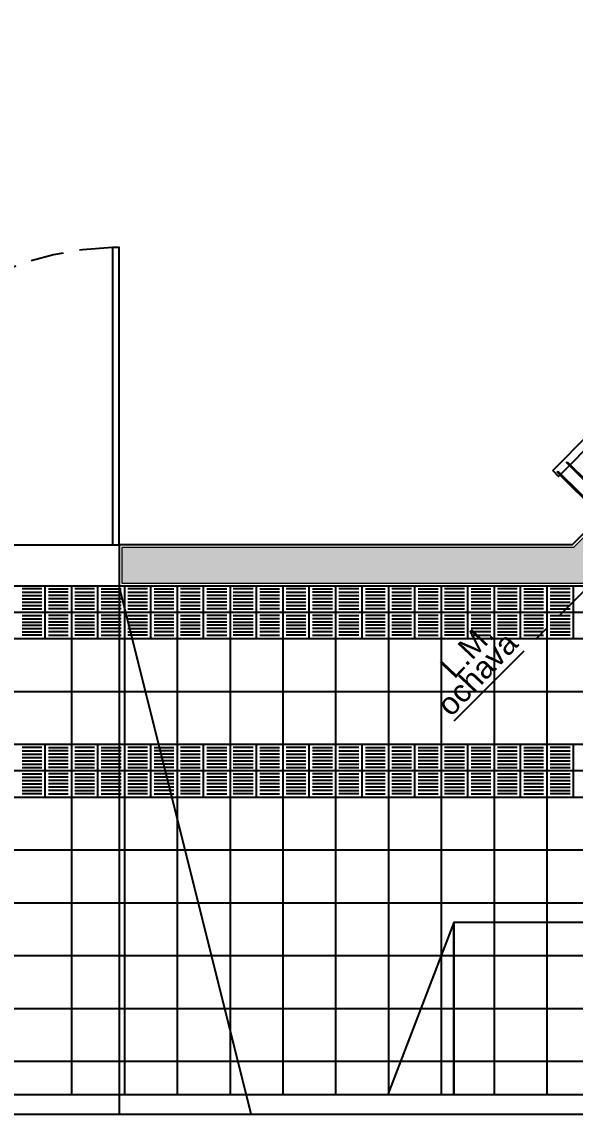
# Model space of a CAD drawing. Header units: inches. Extents: x -309 to 190, y -1585 to -1350.
# Drawn here: x -177.27 to -173.08, y -1423.41 to -1415.14 of the extents above; entities that cross this region are included whole.
import ezdxf

# ---------------------------------------------------------------- set-up
doc = ezdxf.new("R2010")
doc.units = ezdxf.units.IN
doc.header["$MEASUREMENT"] = 0
doc.linetypes.add('CENTER2', pattern=[1.125, 0.75, -0.125, 0.125, -0.125])
doc.linetypes.add('HIDDEN', pattern=[0.375, 0.25, -0.125])
doc.layers.get('0').update_dxf_attribs({"color": 9, "linetype": 'CONTINUOUS'})
for name, color, linetype in [('02', 9, 'CONTINUOUS'), ('CARP', 9, 'CONTINUOUS'), ('CIEGOS', 9, 'CONTINUOUS'), ('DET', 9, 'CONTINUOUS'), ('EQUIP', 9, 'CONTINUOUS'), ('lm', 9, 'HIDDEN'), ('NO VIDENTES', 9, 'CONTINUOUS'), ('PU', 9, 'HIDDEN'), ('REVOQUE', 9, 'CONTINUOUS'), ('V2', 9, 'CONTINUOUS')]:
    doc.layers.add(name, color=color, linetype=linetype)
doc.layers.add('MURO 27', color=9, linetype='CONTINUOUS', lineweight=9)
doc.layers.add('None', color=9, linetype='CONTINUOUS', lineweight=5)
doc.styles.get("Standard").update_dxf_attribs({"font": 'arial.ttf'})

# ---------------------------------------------------------------- blocks, each defined once
blk = doc.blocks.new('sdf')
for points in [[(0, 5.15), (0, 0), (0.063, 0), (0.063, 5.15)], [(0.45, 5.15), (0.45, 0), (0.513, 0), (0.513, 5.15)]]:
    blk.add_lwpolyline(points, close=True)
for points in [[(0.0315, 5.125), (0.4815, 5.125), (0.4815, 5.135), (0.0315, 5.135), (0.0315, 5.125)], [(0.0315, 5.025), (0.4815, 5.025), (0.4815, 5.035), (0.0315, 5.035), (0.0315, 5.025)], [(0.0315, 4.625), (0.4815, 4.625), (0.4815, 4.635), (0.0315, 4.635), (0.0315, 4.625)], [(0.0315, 4.525), (0.4815, 4.525), (0.4815, 4.535), (0.0315, 4.535), (0.0315, 4.525)], [(0.0315, 4.125), (0.4815, 4.125), (0.4815, 4.135), (0.0315, 4.135), (0.0315, 4.125)], [(0.0315, 4.025), (0.4815, 4.025), (0.4815, 4.035), (0.0315, 4.035), (0.0315, 4.025)], [(0.0315, 3.625), (0.4815, 3.625), (0.4815, 3.635), (0.0315, 3.635), (0.0315, 3.625)], [(0.0315, 3.525), (0.4815, 3.525), (0.4815, 3.535), (0.0315, 3.535), (0.0315, 3.525)], [(0.0315, 3.125), (0.4815, 3.125), (0.4815, 3.135), (0.0315, 3.135), (0.0315, 3.125)], [(0.0315, 3.025), (0.4815, 3.025), (0.4815, 3.035), (0.0315, 3.035), (0.0315, 3.025)], [(0.0315, 2.625), (0.4815, 2.625), (0.4815, 2.635), (0.0315, 2.635), (0.0315, 2.625)], [(0.0315, 2.525), (0.4815, 2.525), (0.4815, 2.535), (0.0315, 2.535), (0.0315, 2.525)], [(0.0315, 2.125), (0.4815, 2.125), (0.4815, 2.135), (0.0315, 2.135), (0.0315, 2.125)], [(0.0315, 2.025), (0.4815, 2.025), (0.4815, 2.035), (0.0315, 2.035), (0.0315, 2.025)], [(0.0315, 1.625), (0.4815, 1.625), (0.4815, 1.635), (0.0315, 1.635), (0.0315, 1.625)], [(0.0315, 1.525), (0.4815, 1.525), (0.4815, 1.535), (0.0315, 1.535), (0.0315, 1.525)], [(0.0315, 1.125), (0.4815, 1.125), (0.4815, 1.135), (0.0315, 1.135), (0.0315, 1.125)], [(0.0315, 1.025), (0.4815, 1.025), (0.4815, 1.035), (0.0315, 1.035), (0.0315, 1.025)], [(0.0315, 0.625), (0.4815, 0.625), (0.4815, 0.635), (0.0315, 0.635), (0.0315, 0.625)], [(0.0315, 0.525), (0.4815, 0.525), (0.4815, 0.535), (0.0315, 0.535), (0.0315, 0.525)], [(0.0315, 0.125), (0.4815, 0.125), (0.4815, 0.135), (0.0315, 0.135), (0.0315, 0.125)], [(0.0315, 0.025), (0.4815, 0.025), (0.4815, 0.035), (0.0315, 0.035), (0.0315, 0.025)]]:
    blk.add_lwpolyline(points)
blk = doc.blocks.new('Bici01_Pl')
at = {"color": 0, "linetype": 'ByBlock'}
for p, q in [((-0.5248, 0.3984), (-0.5928, 0.3984)), ((-0.5928, 0.3984), (-0.5734, 0.2138)), ((-0.5248, 0.3984), (-0.5053, 0.2138)), ((-1.2439, 0.1749), (-1.2828, 0.1749)), ((-1.2828, 0.1749), (-1.2828, 0.0777)), ((-1.2245, 0.1846), (-1.2439, 0.1846)), ((-1.2439, 0.1846), (-1.2439, 0.1749)), ((-1.2245, 0.1749), (-1.2245, 0.1846)), ((-1.1856, 0.1749), (-1.2245, 0.1749)), ((-1.1856, 0.0583), (-1.1856, 0.1749)), ((-0.5734, 0.2138), (-0.5539, 0.2138)), ((-0.5539, 0.2138), (-0.5539, 0.0583)), ((-0.5053, 0.2138), (-0.5151, 0.2041)), ((-0.5151, 0.2041), (-0.5151, 0.0583)), ((-1.3703, 0.0972), (-1.3897, 0.068)), ((-1.3022, 0.0875), (-1.3703, 0.0972)), ((-1.2828, 0.0777), (-1.3022, 0.0875)), ((-1.9437, 0.0292), (-1.9825, 0.0097)), ((-1.9825, -0.0097), (-1.9825, 0.0097)), ((-1.6327, 0.0292), (-1.9437, 0.0292)), ((-1.6229, 0.0292), (-1.6327, 0.0292)), ((-1.448, 0.0583), (-1.6229, 0.0292)), ((-1.4383, 0.0389), (-1.5744, 0.0194)), ((-1.5744, 0.0194), (-1.3994, 0.0292)), ((-1.4189, 0.0486), (-1.448, 0.0583)), ((-1.3994, 0.0292), (-1.4383, 0.0389)), ((-1.3897, 0.0583), (-1.4189, 0.0486)), ((-1.3994, 0.0486), (-1.3994, -0.0486)), ((-1.3897, 0.068), (-1.3897, 0.0583)), ((-1.2828, 0.0777), (-1.2439, 0.0583)), ((-1.2439, 0.0583), (-1.1565, 0.0389)), ((-1.0982, 0.0583), (-1.1856, 0.0583)), ((-1.1565, 0.0389), (-1.1176, 0.0292)), ((-1.1176, 0.0292), (-1.0982, 0.0097)), ((-1.0982, 0.0389), (-1.0982, 0.0583)), ((-1.0787, 0.0389), (-1.0982, 0.0389)), ((-1.0982, 0.0097), (-1.0982, 0)), ((-1.0787, 0.0194), (-1.0787, 0.0389)), ((-0.6511, 0.0194), (-1.0787, 0.0194)), ((-0.6414, 0.0292), (-0.6511, 0.0194)), ((-0.5831, 0.0292), (-0.6414, 0.0292)), ((-0.5539, 0.0583), (-0.5831, 0.0486)), ((-0.5831, 0.0486), (-0.5831, 0.0292)), ((-0.5151, 0.0583), (-0.4373, 0.0583)), ((-0.5053, 0.0389), (-0.5151, 0.0194)), ((-0.5151, 0.0194), (-0.4082, 0.0194)), ((-0.3693, 0.0389), (-0.5053, 0.0389)), ((-0.4373, 0.0583), (-0.3596, 0.0486)), ((-0.4082, 0.0194), (-0.3693, 0.0292)), ((-0.3596, 0.0486), (-0.3596, 0.0389)), ((-0.3596, 0.0389), (-0.3207, 0.0292)), ((-0.3207, 0.0292), (-0.0389, 0.0292)), ((-0.0389, 0.0292), (0, 0.0097)), ((0, -0.0097), (0, 0.0097)), ((-1.9437, -0.0292), (-1.9825, -0.0097)), ((-1.6327, -0.0292), (-1.9437, -0.0292)), ((-1.6229, -0.0292), (-1.6327, -0.0292)), ((-1.448, -0.0583), (-1.6229, -0.0292)), ((-1.4383, -0.0389), (-1.5744, -0.0194)), ((-1.5744, -0.0194), (-1.3994, -0.0292)), ((-1.4189, -0.0486), (-1.448, -0.0583)), ((-1.3994, -0.0292), (-1.4383, -0.0389)), ((-1.3897, -0.0583), (-1.4189, -0.0486)), ((-1.3897, -0.068), (-1.3897, -0.0583)), ((-1.3703, -0.0972), (-1.3897, -0.068)), ((-1.2828, -0.0777), (-1.3022, -0.0875)), ((-1.2828, -0.0777), (-1.2439, -0.0583)), ((-1.2439, -0.0583), (-1.1565, -0.0389)), ((-1.1565, -0.0389), (-1.1176, -0.0292)), ((-1.137, -0.0389), (-1.1468, -0.0389)), ((-1.137, -0.0583), (-1.137, -0.0389)), ((-1.137, -0.0583), (-1.0496, -0.0583)), ((-1.1176, -0.0292), (-1.0982, -0.0097)), ((-1.0982, -0.0389), (-1.0982, -0.0486)), ((-1.0787, -0.0389), (-1.0982, -0.0389)), ((-1.0982, -0.0486), (-0.9913, -0.0486)), ((-0.6511, -0.0194), (-1.0787, -0.0194)), ((-1.0787, -0.0194), (-1.0787, -0.0389)), ((-1.0496, -0.0583), (-1.0496, -0.1749)), ((-0.9913, -0.0486), (-0.9913, -0.0583)), ((-0.9913, -0.0583), (-0.9524, -0.0583)), ((-0.9524, -0.1749), (-0.9524, -0.0583)), ((-0.6414, -0.0292), (-0.6511, -0.0194)), ((-0.5831, -0.0292), (-0.6414, -0.0292)), ((-0.5831, -0.0486), (-0.5831, -0.0292)), ((-0.5539, -0.0583), (-0.5831, -0.0486)), ((-0.5539, -0.2138), (-0.5539, -0.0583)), ((-0.5151, -0.0194), (-0.4082, -0.0194)), ((-0.5053, -0.0389), (-0.5151, -0.0194)), ((-0.5151, -0.0583), (-0.4373, -0.0583)), ((-0.5151, -0.2041), (-0.5151, -0.0583)), ((-0.3693, -0.0389), (-0.5053, -0.0389)), ((-0.4373, -0.0583), (-0.3596, -0.0486)), ((-0.4082, -0.0194), (-0.3693, -0.0292)), ((-0.3596, -0.0389), (-0.3207, -0.0292)), ((-0.3596, -0.0486), (-0.3596, -0.0389)), ((-0.3207, -0.0292), (-0.0389, -0.0292)), ((-0.0389, -0.0292), (0, -0.0097)), ((-1.3022, -0.0875), (-1.3703, -0.0972)), ((-1.0496, -0.1749), (-1.0107, -0.1749)), ((-1.0107, -0.1749), (-1.0107, -0.1846)), ((-1.0107, -0.1846), (-0.9913, -0.1846)), ((-0.9913, -0.1749), (-0.9524, -0.1749)), ((-0.9913, -0.1846), (-0.9913, -0.1749)), ((-0.5928, -0.3984), (-0.5734, -0.2138)), ((-0.5734, -0.2138), (-0.5539, -0.2138)), ((-0.5248, -0.3984), (-0.5053, -0.2138)), ((-0.5053, -0.2138), (-0.5151, -0.2041)), ((-0.5248, -0.3984), (-0.5928, -0.3984))]:
    blk.add_line(p, q, dxfattribs=at)

msp = doc.modelspace()

# ---------------------------------------------------------------- hatches: boundary and pattern name
at = {"layer": 'MURO 27'}
h = msp.add_hatch(color=256, dxfattribs=at)
h.paths.add_polyline_path([(-181.1018, -1382.5893), (-172.9664, -1385.0497), (-169.0218, -1390.3647), (-169.0218, -1399.0197), (-168.7518, -1399.0197), (-168.7518, -1390.2755), (-172.8028, -1384.8171), (-181.2888, -1382.2507), (-181.3718, -1382.5254), (-181.3718, -1384.8425), (-184.2118, -1384.8425), (-184.2118, -1385.1125), (-181.1018, -1385.1125)])
h.paths.add_polyline_path([(-168.7518, -1404.0597), (-169.0218, -1404.0597), (-169.0218, -1412.6484), (-169.0218, -1414.9837), (-169.0218, -1415.048), (-173.092, -1419.1182), (-176.5118, -1419.1182), (-176.5118, -1419.3882), (-172.9801, -1419.3882), (-168.7518, -1415.1599)])

# ---------------------------------------------------------------- linework, layer by layer
msp.add_lwpolyline([(-181.0318, -1419.0982), (-176.5318, -1419.0982)])
at = {"layer": '02'}
for p, q in [((-176.5318, -1419.4082), (-176.5318, -1423.4082)), ((-175.5318, -1423.4082), (-176.5318, -1419.4082))]:
    msp.add_line(p, q, dxfattribs=at)
msp.add_lwpolyline([(-174.4968, -1423.2582), (-173.9968, -1423.2582), (-173.9968, -1421.9582), (-174.4968, -1423.2582)], dxfattribs=at)
msp.add_lwpolyline([(-173.9968, -1421.9582), (-173.9968, -1423.2582), (-172.9968, -1423.2582), (-172.9968, -1421.9582)], close=True, dxfattribs=at)
at = {"layer": 'CARP'}
msp.add_lwpolyline([(-176.5318, -1419.0982), (-176.5318, -1416.8482), (-176.5818, -1416.8482), (-176.5818, -1419.0982)], close=True, dxfattribs=at)
at = {"layer": 'CIEGOS'}
for points in [[(-264.4918, -1419.4082), (-172.9718, -1419.4082)], [(-264.6577, -1419.8082), (-172.8062, -1419.8082)], [(-264.9895, -1420.6082), (-172.4742, -1420.6082)], [(-264.9895, -1420.6082), (-172.4742, -1420.6082)], [(-265.1553, -1421.0082), (-172.3084, -1421.0082)], [(-265.1553, -1421.0082), (-172.3084, -1421.0082)]]:
    msp.add_lwpolyline(points, dxfattribs=at)
at = {"layer": 'DET'}
for points in [[(-177.0918, -1419.8082), (-177.0918, -1419.4082)], [(-176.8918, -1419.4082), (-176.8918, -1423.2582)], [(-176.6918, -1419.8082), (-176.6918, -1419.4082)], [(-176.4918, -1419.4082), (-176.4918, -1423.2582)], [(-176.2918, -1419.8082), (-176.2918, -1419.4082)], [(-176.0918, -1419.4082), (-176.0918, -1423.2582)], [(-175.8918, -1419.8082), (-175.8918, -1419.4082)], [(-175.6918, -1419.4082), (-175.6918, -1423.2582)], [(-175.4918, -1419.8082), (-175.4918, -1419.4082)], [(-175.2918, -1419.4082), (-175.2918, -1423.2582)], [(-175.0918, -1419.8082), (-175.0918, -1419.4082)], [(-174.8918, -1419.4082), (-174.8918, -1423.2582)], [(-174.6918, -1419.8082), (-174.6918, -1419.4082)], [(-174.4918, -1419.4082), (-174.4918, -1423.2582)], [(-174.2918, -1419.8082), (-174.2918, -1419.4082)], [(-174.0918, -1419.4082), (-174.0918, -1423.2582)], [(-173.8918, -1419.8082), (-173.8918, -1419.4082)], [(-173.6918, -1419.4082), (-173.6918, -1423.2582)], [(-173.4918, -1419.8082), (-173.4918, -1419.4082)], [(-173.2918, -1419.4082), (-173.2918, -1423.2582)], [(-173.0918, -1419.8082), (-173.0918, -1419.4082)], [(-264.5748, -1419.6082), (-172.889, -1419.6082)], [(-264.8236, -1420.2082), (-172.6405, -1420.2082)], [(-264.8236, -1420.2082), (-172.6405, -1420.2082)], [(-177.0918, -1421.0082), (-177.0918, -1420.6082)], [(-176.6918, -1421.0082), (-176.6918, -1420.6082)], [(-176.2918, -1421.0082), (-176.2918, -1420.6082)], [(-175.8918, -1421.0082), (-175.8918, -1420.6082)], [(-175.4918, -1421.0082), (-175.4918, -1420.6082)], [(-175.0918, -1421.0082), (-175.0918, -1420.6082)], [(-174.6918, -1421.0082), (-174.6918, -1420.6082)], [(-174.2918, -1421.0082), (-174.2918, -1420.6082)], [(-173.8918, -1421.0082), (-173.8918, -1420.6082)], [(-173.4918, -1421.0082), (-173.4918, -1420.6082)], [(-173.0918, -1421.0082), (-173.0918, -1420.6082)], [(-265.0724, -1420.8082), (-172.3914, -1420.8082)], [(-265.0724, -1420.8082), (-172.3914, -1420.8082)], [(-265.3212, -1421.4082), (-172.1425, -1421.4082)], [(-265.3212, -1421.4082), (-172.1425, -1421.4082)], [(-265.4871, -1421.8082), (-171.9766, -1421.8082)], [(-265.4871, -1421.8082), (-171.9766, -1421.8082)], [(-265.653, -1422.2082), (-171.8107, -1422.2082)], [(-183.2918, -1422.6082), (-171.6449, -1422.6082)], [(-183.2918, -1423.0082), (-171.479, -1423.0082)]]:
    msp.add_lwpolyline(points, dxfattribs=at)
at = {"layer": 'lm', "linetype": 'CENTER2'}
for p, q in [((-173.9952, -1420.4316), (-167.5383, -1413.9746)), ((-173.9952, -1420.4316), (-167.5383, -1413.9746)), ((-265.8046, -1419.4082), (-171.4579, -1419.4082)), ((-265.8046, -1419.4082), (-171.4579, -1419.4082))]:
    msp.add_line(p, q, dxfattribs=at)
at = {"layer": 'MURO 27'}
msp.add_lwpolyline([(-168.7518, -1404.0597), (-169.0218, -1404.0597), (-169.0218, -1412.6484), (-169.0218, -1414.9837), (-169.0218, -1415.048), (-173.092, -1419.1182), (-176.5118, -1419.1182), (-176.5118, -1419.3882), (-172.9801, -1419.3882), (-168.7518, -1415.1599)], close=True, dxfattribs=at)
at = {"layer": 'NO VIDENTES'}
for p, q in [((-177.1168, -1419.4332), (-177.2668, -1419.4332)), ((-177.0668, -1419.4332), (-176.9168, -1419.4332)), ((-176.7168, -1419.4332), (-176.8668, -1419.4332)), ((-176.6668, -1419.4332), (-176.5168, -1419.4332)), ((-176.3168, -1419.4332), (-176.4668, -1419.4332)), ((-176.2668, -1419.4332), (-176.1168, -1419.4332)), ((-175.9168, -1419.4332), (-176.0668, -1419.4332)), ((-175.8668, -1419.4332), (-175.7168, -1419.4332)), ((-175.5168, -1419.4332), (-175.6668, -1419.4332)), ((-175.4668, -1419.4332), (-175.3168, -1419.4332)), ((-175.1168, -1419.4332), (-175.2668, -1419.4332)), ((-175.0668, -1419.4332), (-174.9168, -1419.4332)), ((-174.7168, -1419.4332), (-174.8668, -1419.4332)), ((-174.6668, -1419.4332), (-174.5168, -1419.4332)), ((-174.3168, -1419.4332), (-174.4668, -1419.4332)), ((-174.2668, -1419.4332), (-174.1168, -1419.4332)), ((-173.9168, -1419.4332), (-174.0668, -1419.4332)), ((-173.8668, -1419.4332), (-173.7168, -1419.4332)), ((-173.5168, -1419.4332), (-173.6668, -1419.4332)), ((-173.4668, -1419.4332), (-173.3168, -1419.4332)), ((-173.1168, -1419.4332), (-173.2668, -1419.4332)), ((-177.2668, -1419.4582), (-177.1168, -1419.4582)), ((-177.2668, -1419.4832), (-177.1168, -1419.4832)), ((-177.2668, -1419.5082), (-177.1168, -1419.5082)), ((-176.9168, -1419.4582), (-177.0668, -1419.4582)), ((-176.9168, -1419.4832), (-177.0668, -1419.4832)), ((-176.9168, -1419.5082), (-177.0668, -1419.5082)), ((-176.8668, -1419.4582), (-176.7168, -1419.4582)), ((-176.8668, -1419.4832), (-176.7168, -1419.4832)), ((-176.8668, -1419.5082), (-176.7168, -1419.5082)), ((-176.5168, -1419.4582), (-176.6668, -1419.4582)), ((-176.5168, -1419.4832), (-176.6668, -1419.4832)), ((-176.5168, -1419.5082), (-176.6668, -1419.5082)), ((-176.4668, -1419.4582), (-176.3168, -1419.4582)), ((-176.4668, -1419.4832), (-176.3168, -1419.4832)), ((-176.4668, -1419.5082), (-176.3168, -1419.5082)), ((-176.1168, -1419.4582), (-176.2668, -1419.4582)), ((-176.1168, -1419.4832), (-176.2668, -1419.4832)), ((-176.1168, -1419.5082), (-176.2668, -1419.5082)), ((-176.0668, -1419.4582), (-175.9168, -1419.4582)), ((-176.0668, -1419.4832), (-175.9168, -1419.4832)), ((-176.0668, -1419.5082), (-175.9168, -1419.5082)), ((-175.7168, -1419.4582), (-175.8668, -1419.4582)), ((-175.7168, -1419.4832), (-175.8668, -1419.4832)), ((-175.7168, -1419.5082), (-175.8668, -1419.5082)), ((-175.6668, -1419.4582), (-175.5168, -1419.4582)), ((-175.6668, -1419.4832), (-175.5168, -1419.4832)), ((-175.6668, -1419.5082), (-175.5168, -1419.5082)), ((-175.3168, -1419.4582), (-175.4668, -1419.4582)), ((-175.3168, -1419.4832), (-175.4668, -1419.4832)), ((-175.3168, -1419.5082), (-175.4668, -1419.5082)), ((-175.2668, -1419.4582), (-175.1168, -1419.4582)), ((-175.2668, -1419.4832), (-175.1168, -1419.4832)), ((-175.2668, -1419.5082), (-175.1168, -1419.5082)), ((-174.9168, -1419.4582), (-175.0668, -1419.4582)), ((-174.9168, -1419.4832), (-175.0668, -1419.4832)), ((-174.9168, -1419.5082), (-175.0668, -1419.5082)), ((-174.8668, -1419.4582), (-174.7168, -1419.4582)), ((-174.8668, -1419.4832), (-174.7168, -1419.4832)), ((-174.8668, -1419.5082), (-174.7168, -1419.5082)), ((-174.5168, -1419.4582), (-174.6668, -1419.4582)), ((-174.5168, -1419.4832), (-174.6668, -1419.4832)), ((-174.5168, -1419.5082), (-174.6668, -1419.5082)), ((-174.4668, -1419.4582), (-174.3168, -1419.4582)), ((-174.4668, -1419.4832), (-174.3168, -1419.4832)), ((-174.4668, -1419.5082), (-174.3168, -1419.5082)), ((-174.1168, -1419.4582), (-174.2668, -1419.4582)), ((-174.1168, -1419.4832), (-174.2668, -1419.4832)), ((-174.1168, -1419.5082), (-174.2668, -1419.5082)), ((-174.0668, -1419.4582), (-173.9168, -1419.4582)), ((-174.0668, -1419.4832), (-173.9168, -1419.4832)), ((-174.0668, -1419.5082), (-173.9168, -1419.5082)), ((-173.7168, -1419.4582), (-173.8668, -1419.4582)), ((-173.7168, -1419.4832), (-173.8668, -1419.4832)), ((-173.7168, -1419.5082), (-173.8668, -1419.5082)), ((-173.6668, -1419.4582), (-173.5168, -1419.4582)), ((-173.6668, -1419.4832), (-173.5168, -1419.4832)), ((-173.6668, -1419.5082), (-173.5168, -1419.5082)), ((-173.3168, -1419.4582), (-173.4668, -1419.4582)), ((-173.3168, -1419.4832), (-173.4668, -1419.4832)), ((-173.3168, -1419.5082), (-173.4668, -1419.5082)), ((-173.2668, -1419.4582), (-173.1168, -1419.4582)), ((-173.2668, -1419.4832), (-173.1168, -1419.4832)), ((-173.2668, -1419.5082), (-173.1168, -1419.5082)), ((-177.2668, -1419.5332), (-177.1168, -1419.5332)), ((-177.2668, -1419.5582), (-177.1168, -1419.5582)), ((-177.2668, -1419.5832), (-177.1168, -1419.5832)), ((-176.9168, -1419.5332), (-177.0668, -1419.5332)), ((-176.9168, -1419.5582), (-177.0668, -1419.5582)), ((-176.9168, -1419.5832), (-177.0668, -1419.5832)), ((-176.8668, -1419.5332), (-176.7168, -1419.5332)), ((-176.8668, -1419.5582), (-176.7168, -1419.5582)), ((-176.8668, -1419.5832), (-176.7168, -1419.5832)), ((-176.5168, -1419.5332), (-176.6668, -1419.5332)), ((-176.5168, -1419.5582), (-176.6668, -1419.5582)), ((-176.5168, -1419.5832), (-176.6668, -1419.5832)), ((-176.4668, -1419.5332), (-176.3168, -1419.5332)), ((-176.4668, -1419.5582), (-176.3168, -1419.5582)), ((-176.4668, -1419.5832), (-176.3168, -1419.5832)), ((-176.1168, -1419.5332), (-176.2668, -1419.5332)), ((-176.1168, -1419.5582), (-176.2668, -1419.5582)), ((-176.1168, -1419.5832), (-176.2668, -1419.5832)), ((-176.0668, -1419.5332), (-175.9168, -1419.5332)), ((-176.0668, -1419.5582), (-175.9168, -1419.5582)), ((-176.0668, -1419.5832), (-175.9168, -1419.5832)), ((-175.7168, -1419.5332), (-175.8668, -1419.5332)), ((-175.7168, -1419.5582), (-175.8668, -1419.5582)), ((-175.7168, -1419.5832), (-175.8668, -1419.5832)), ((-175.6668, -1419.5332), (-175.5168, -1419.5332)), ((-175.6668, -1419.5582), (-175.5168, -1419.5582)), ((-175.6668, -1419.5832), (-175.5168, -1419.5832)), ((-175.3168, -1419.5332), (-175.4668, -1419.5332)), ((-175.3168, -1419.5582), (-175.4668, -1419.5582)), ((-175.3168, -1419.5832), (-175.4668, -1419.5832)), ((-175.2668, -1419.5332), (-175.1168, -1419.5332)), ((-175.2668, -1419.5582), (-175.1168, -1419.5582)), ((-175.2668, -1419.5832), (-175.1168, -1419.5832)), ((-174.9168, -1419.5332), (-175.0668, -1419.5332)), ((-174.9168, -1419.5582), (-175.0668, -1419.5582)), ((-174.9168, -1419.5832), (-175.0668, -1419.5832)), ((-174.8668, -1419.5332), (-174.7168, -1419.5332)), ((-174.8668, -1419.5582), (-174.7168, -1419.5582)), ((-174.8668, -1419.5832), (-174.7168, -1419.5832)), ((-174.5168, -1419.5332), (-174.6668, -1419.5332)), ((-174.5168, -1419.5582), (-174.6668, -1419.5582)), ((-174.5168, -1419.5832), (-174.6668, -1419.5832)), ((-174.4668, -1419.5332), (-174.3168, -1419.5332)), ((-174.4668, -1419.5582), (-174.3168, -1419.5582)), ((-174.4668, -1419.5832), (-174.3168, -1419.5832)), ((-174.1168, -1419.5332), (-174.2668, -1419.5332)), ((-174.1168, -1419.5582), (-174.2668, -1419.5582)), ((-174.1168, -1419.5832), (-174.2668, -1419.5832)), ((-174.0668, -1419.5332), (-173.9168, -1419.5332)), ((-174.0668, -1419.5582), (-173.9168, -1419.5582)), ((-174.0668, -1419.5832), (-173.9168, -1419.5832)), ((-173.7168, -1419.5332), (-173.8668, -1419.5332)), ((-173.7168, -1419.5582), (-173.8668, -1419.5582)), ((-173.7168, -1419.5832), (-173.8668, -1419.5832)), ((-173.6668, -1419.5332), (-173.5168, -1419.5332)), ((-173.6668, -1419.5582), (-173.5168, -1419.5582)), ((-173.6668, -1419.5832), (-173.5168, -1419.5832)), ((-173.3168, -1419.5332), (-173.4668, -1419.5332)), ((-173.3168, -1419.5582), (-173.4668, -1419.5582)), ((-173.3168, -1419.5832), (-173.4668, -1419.5832)), ((-173.2668, -1419.5332), (-173.1168, -1419.5332)), ((-173.2668, -1419.5582), (-173.1168, -1419.5582)), ((-173.2668, -1419.5832), (-173.1168, -1419.5832)), ((-177.2668, -1419.6332), (-177.1168, -1419.6332)), ((-177.2668, -1419.6582), (-177.1168, -1419.6582)), ((-177.2668, -1419.6832), (-177.1168, -1419.6832)), ((-176.9168, -1419.6332), (-177.0668, -1419.6332)), ((-176.9168, -1419.6582), (-177.0668, -1419.6582)), ((-176.9168, -1419.6832), (-177.0668, -1419.6832)), ((-176.8668, -1419.6332), (-176.7168, -1419.6332)), ((-176.8668, -1419.6582), (-176.7168, -1419.6582)), ((-176.8668, -1419.6832), (-176.7168, -1419.6832)), ((-176.5168, -1419.6332), (-176.6668, -1419.6332)), ((-176.5168, -1419.6582), (-176.6668, -1419.6582)), ((-176.5168, -1419.6832), (-176.6668, -1419.6832)), ((-176.4668, -1419.6332), (-176.3168, -1419.6332)), ((-176.4668, -1419.6582), (-176.3168, -1419.6582)), ((-176.4668, -1419.6832), (-176.3168, -1419.6832)), ((-176.1168, -1419.6332), (-176.2668, -1419.6332)), ((-176.1168, -1419.6582), (-176.2668, -1419.6582)), ((-176.1168, -1419.6832), (-176.2668, -1419.6832)), ((-176.0668, -1419.6332), (-175.9168, -1419.6332)), ((-176.0668, -1419.6582), (-175.9168, -1419.6582)), ((-176.0668, -1419.6832), (-175.9168, -1419.6832)), ((-175.7168, -1419.6332), (-175.8668, -1419.6332)), ((-175.7168, -1419.6582), (-175.8668, -1419.6582)), ((-175.7168, -1419.6832), (-175.8668, -1419.6832)), ((-175.6668, -1419.6332), (-175.5168, -1419.6332)), ((-175.6668, -1419.6582), (-175.5168, -1419.6582)), ((-175.6668, -1419.6832), (-175.5168, -1419.6832)), ((-175.3168, -1419.6332), (-175.4668, -1419.6332)), ((-175.3168, -1419.6582), (-175.4668, -1419.6582)), ((-175.3168, -1419.6832), (-175.4668, -1419.6832)), ((-175.2668, -1419.6332), (-175.1168, -1419.6332)), ((-175.2668, -1419.6582), (-175.1168, -1419.6582)), ((-175.2668, -1419.6832), (-175.1168, -1419.6832)), ((-174.9168, -1419.6332), (-175.0668, -1419.6332)), ((-174.9168, -1419.6582), (-175.0668, -1419.6582)), ((-174.9168, -1419.6832), (-175.0668, -1419.6832)), ((-174.8668, -1419.6332), (-174.7168, -1419.6332)), ((-174.8668, -1419.6582), (-174.7168, -1419.6582)), ((-174.8668, -1419.6832), (-174.7168, -1419.6832)), ((-174.5168, -1419.6332), (-174.6668, -1419.6332)), ((-174.5168, -1419.6582), (-174.6668, -1419.6582)), ((-174.5168, -1419.6832), (-174.6668, -1419.6832)), ((-174.4668, -1419.6332), (-174.3168, -1419.6332)), ((-174.4668, -1419.6582), (-174.3168, -1419.6582)), ((-174.4668, -1419.6832), (-174.3168, -1419.6832)), ((-174.1168, -1419.6332), (-174.2668, -1419.6332)), ((-174.1168, -1419.6582), (-174.2668, -1419.6582)), ((-174.1168, -1419.6832), (-174.2668, -1419.6832)), ((-174.0668, -1419.6332), (-173.9168, -1419.6332)), ((-174.0668, -1419.6582), (-173.9168, -1419.6582)), ((-174.0668, -1419.6832), (-173.9168, -1419.6832)), ((-173.7168, -1419.6332), (-173.8668, -1419.6332)), ((-173.7168, -1419.6582), (-173.8668, -1419.6582)), ((-173.7168, -1419.6832), (-173.8668, -1419.6832)), ((-173.6668, -1419.6332), (-173.5168, -1419.6332)), ((-173.6668, -1419.6582), (-173.5168, -1419.6582)), ((-173.6668, -1419.6832), (-173.5168, -1419.6832)), ((-173.3168, -1419.6332), (-173.4668, -1419.6332)), ((-173.3168, -1419.6582), (-173.4668, -1419.6582)), ((-173.3168, -1419.6832), (-173.4668, -1419.6832)), ((-173.2668, -1419.6332), (-173.1168, -1419.6332)), ((-173.2668, -1419.6582), (-173.1168, -1419.6582)), ((-173.2668, -1419.6832), (-173.1168, -1419.6832)), ((-177.2668, -1419.7082), (-177.1168, -1419.7082)), ((-177.2668, -1419.7332), (-177.1168, -1419.7332)), ((-177.2668, -1419.7582), (-177.1168, -1419.7582)), ((-176.9168, -1419.7082), (-177.0668, -1419.7082)), ((-176.9168, -1419.7332), (-177.0668, -1419.7332)), ((-176.9168, -1419.7582), (-177.0668, -1419.7582)), ((-176.8668, -1419.7082), (-176.7168, -1419.7082)), ((-176.8668, -1419.7332), (-176.7168, -1419.7332)), ((-176.8668, -1419.7582), (-176.7168, -1419.7582)), ((-176.5168, -1419.7082), (-176.6668, -1419.7082)), ((-176.5168, -1419.7332), (-176.6668, -1419.7332)), ((-176.5168, -1419.7582), (-176.6668, -1419.7582)), ((-176.4668, -1419.7082), (-176.3168, -1419.7082)), ((-176.4668, -1419.7332), (-176.3168, -1419.7332)), ((-176.4668, -1419.7582), (-176.3168, -1419.7582)), ((-176.1168, -1419.7082), (-176.2668, -1419.7082)), ((-176.1168, -1419.7332), (-176.2668, -1419.7332)), ((-176.1168, -1419.7582), (-176.2668, -1419.7582)), ((-176.0668, -1419.7082), (-175.9168, -1419.7082)), ((-176.0668, -1419.7332), (-175.9168, -1419.7332)), ((-176.0668, -1419.7582), (-175.9168, -1419.7582)), ((-175.7168, -1419.7082), (-175.8668, -1419.7082)), ((-175.7168, -1419.7332), (-175.8668, -1419.7332)), ((-175.7168, -1419.7582), (-175.8668, -1419.7582)), ((-175.6668, -1419.7082), (-175.5168, -1419.7082)), ((-175.6668, -1419.7332), (-175.5168, -1419.7332)), ((-175.6668, -1419.7582), (-175.5168, -1419.7582)), ((-175.3168, -1419.7082), (-175.4668, -1419.7082)), ((-175.3168, -1419.7332), (-175.4668, -1419.7332)), ((-175.3168, -1419.7582), (-175.4668, -1419.7582)), ((-175.2668, -1419.7082), (-175.1168, -1419.7082)), ((-175.2668, -1419.7332), (-175.1168, -1419.7332)), ((-175.2668, -1419.7582), (-175.1168, -1419.7582)), ((-174.9168, -1419.7082), (-175.0668, -1419.7082)), ((-174.9168, -1419.7332), (-175.0668, -1419.7332)), ((-174.9168, -1419.7582), (-175.0668, -1419.7582)), ((-174.8668, -1419.7082), (-174.7168, -1419.7082)), ((-174.8668, -1419.7332), (-174.7168, -1419.7332)), ((-174.8668, -1419.7582), (-174.7168, -1419.7582)), ((-174.5168, -1419.7082), (-174.6668, -1419.7082)), ((-174.5168, -1419.7332), (-174.6668, -1419.7332)), ((-174.5168, -1419.7582), (-174.6668, -1419.7582)), ((-174.4668, -1419.7082), (-174.3168, -1419.7082)), ((-174.4668, -1419.7332), (-174.3168, -1419.7332)), ((-174.4668, -1419.7582), (-174.3168, -1419.7582)), ((-174.1168, -1419.7082), (-174.2668, -1419.7082)), ((-174.1168, -1419.7332), (-174.2668, -1419.7332)), ((-174.1168, -1419.7582), (-174.2668, -1419.7582)), ((-174.0668, -1419.7082), (-173.9168, -1419.7082)), ((-174.0668, -1419.7332), (-173.9168, -1419.7332)), ((-174.0668, -1419.7582), (-173.9168, -1419.7582)), ((-173.7168, -1419.7082), (-173.8668, -1419.7082)), ((-173.7168, -1419.7332), (-173.8668, -1419.7332)), ((-173.7168, -1419.7582), (-173.8668, -1419.7582)), ((-173.6668, -1419.7082), (-173.5168, -1419.7082)), ((-173.6668, -1419.7332), (-173.5168, -1419.7332)), ((-173.6668, -1419.7582), (-173.5168, -1419.7582)), ((-173.3168, -1419.7082), (-173.4668, -1419.7082)), ((-173.3168, -1419.7332), (-173.4668, -1419.7332)), ((-173.3168, -1419.7582), (-173.4668, -1419.7582)), ((-173.2668, -1419.7082), (-173.1168, -1419.7082)), ((-173.2668, -1419.7332), (-173.1168, -1419.7332)), ((-173.2668, -1419.7582), (-173.1168, -1419.7582)), ((-177.1168, -1419.7832), (-177.2668, -1419.7832)), ((-177.0668, -1419.7832), (-176.9168, -1419.7832)), ((-176.7168, -1419.7832), (-176.8668, -1419.7832)), ((-176.6668, -1419.7832), (-176.5168, -1419.7832)), ((-176.3168, -1419.7832), (-176.4668, -1419.7832)), ((-176.2668, -1419.7832), (-176.1168, -1419.7832)), ((-175.9168, -1419.7832), (-176.0668, -1419.7832)), ((-175.8668, -1419.7832), (-175.7168, -1419.7832)), ((-175.5168, -1419.7832), (-175.6668, -1419.7832)), ((-175.4668, -1419.7832), (-175.3168, -1419.7832)), ((-175.1168, -1419.7832), (-175.2668, -1419.7832)), ((-175.0668, -1419.7832), (-174.9168, -1419.7832)), ((-174.7168, -1419.7832), (-174.8668, -1419.7832)), ((-174.6668, -1419.7832), (-174.5168, -1419.7832)), ((-174.3168, -1419.7832), (-174.4668, -1419.7832)), ((-174.2668, -1419.7832), (-174.1168, -1419.7832)), ((-173.9168, -1419.7832), (-174.0668, -1419.7832)), ((-173.8668, -1419.7832), (-173.7168, -1419.7832)), ((-173.5168, -1419.7832), (-173.6668, -1419.7832)), ((-173.4668, -1419.7832), (-173.3168, -1419.7832)), ((-173.1168, -1419.7832), (-173.2668, -1419.7832)), ((-177.1168, -1420.6332), (-177.2668, -1420.6332)), ((-177.2668, -1420.6582), (-177.1168, -1420.6582)), ((-177.2668, -1420.6832), (-177.1168, -1420.6832)), ((-177.0668, -1420.6332), (-176.9168, -1420.6332)), ((-176.9168, -1420.6582), (-177.0668, -1420.6582)), ((-176.9168, -1420.6832), (-177.0668, -1420.6832)), ((-176.7168, -1420.6332), (-176.8668, -1420.6332)), ((-176.8668, -1420.6582), (-176.7168, -1420.6582)), ((-176.8668, -1420.6832), (-176.7168, -1420.6832)), ((-176.6668, -1420.6332), (-176.5168, -1420.6332)), ((-176.5168, -1420.6582), (-176.6668, -1420.6582)), ((-176.5168, -1420.6832), (-176.6668, -1420.6832)), ((-176.3168, -1420.6332), (-176.4668, -1420.6332)), ((-176.4668, -1420.6582), (-176.3168, -1420.6582)), ((-176.4668, -1420.6832), (-176.3168, -1420.6832)), ((-176.2668, -1420.6332), (-176.1168, -1420.6332)), ((-176.1168, -1420.6582), (-176.2668, -1420.6582)), ((-176.1168, -1420.6832), (-176.2668, -1420.6832)), ((-175.9168, -1420.6332), (-176.0668, -1420.6332)), ((-176.0668, -1420.6582), (-175.9168, -1420.6582)), ((-176.0668, -1420.6832), (-175.9168, -1420.6832)), ((-175.8668, -1420.6332), (-175.7168, -1420.6332)), ((-175.7168, -1420.6582), (-175.8668, -1420.6582)), ((-175.7168, -1420.6832), (-175.8668, -1420.6832)), ((-175.5168, -1420.6332), (-175.6668, -1420.6332)), ((-175.6668, -1420.6582), (-175.5168, -1420.6582)), ((-175.6668, -1420.6832), (-175.5168, -1420.6832)), ((-175.4668, -1420.6332), (-175.3168, -1420.6332)), ((-175.3168, -1420.6582), (-175.4668, -1420.6582)), ((-175.3168, -1420.6832), (-175.4668, -1420.6832)), ((-175.1168, -1420.6332), (-175.2668, -1420.6332)), ((-175.2668, -1420.6582), (-175.1168, -1420.6582)), ((-175.2668, -1420.6832), (-175.1168, -1420.6832)), ((-175.0668, -1420.6332), (-174.9168, -1420.6332)), ((-174.9168, -1420.6582), (-175.0668, -1420.6582)), ((-174.9168, -1420.6832), (-175.0668, -1420.6832)), ((-174.7168, -1420.6332), (-174.8668, -1420.6332)), ((-174.8668, -1420.6582), (-174.7168, -1420.6582)), ((-174.8668, -1420.6832), (-174.7168, -1420.6832)), ((-174.6668, -1420.6332), (-174.5168, -1420.6332)), ((-174.5168, -1420.6582), (-174.6668, -1420.6582)), ((-174.5168, -1420.6832), (-174.6668, -1420.6832)), ((-174.3168, -1420.6332), (-174.4668, -1420.6332)), ((-174.4668, -1420.6582), (-174.3168, -1420.6582)), ((-174.4668, -1420.6832), (-174.3168, -1420.6832)), ((-174.2668, -1420.6332), (-174.1168, -1420.6332)), ((-174.1168, -1420.6582), (-174.2668, -1420.6582)), ((-174.1168, -1420.6832), (-174.2668, -1420.6832)), ((-173.9168, -1420.6332), (-174.0668, -1420.6332)), ((-174.0668, -1420.6582), (-173.9168, -1420.6582)), ((-174.0668, -1420.6832), (-173.9168, -1420.6832)), ((-173.8668, -1420.6332), (-173.7168, -1420.6332)), ((-173.7168, -1420.6582), (-173.8668, -1420.6582)), ((-173.7168, -1420.6832), (-173.8668, -1420.6832)), ((-173.5168, -1420.6332), (-173.6668, -1420.6332)), ((-173.6668, -1420.6582), (-173.5168, -1420.6582)), ((-173.6668, -1420.6832), (-173.5168, -1420.6832)), ((-173.4668, -1420.6332), (-173.3168, -1420.6332)), ((-173.3168, -1420.6582), (-173.4668, -1420.6582)), ((-173.3168, -1420.6832), (-173.4668, -1420.6832)), ((-173.1168, -1420.6332), (-173.2668, -1420.6332)), ((-173.2668, -1420.6582), (-173.1168, -1420.6582)), ((-173.2668, -1420.6832), (-173.1168, -1420.6832)), ((-177.2668, -1420.7082), (-177.1168, -1420.7082)), ((-177.2668, -1420.7332), (-177.1168, -1420.7332)), ((-177.2668, -1420.7582), (-177.1168, -1420.7582)), ((-176.9168, -1420.7082), (-177.0668, -1420.7082)), ((-176.9168, -1420.7332), (-177.0668, -1420.7332)), ((-176.9168, -1420.7582), (-177.0668, -1420.7582)), ((-176.8668, -1420.7082), (-176.7168, -1420.7082)), ((-176.8668, -1420.7332), (-176.7168, -1420.7332)), ((-176.8668, -1420.7582), (-176.7168, -1420.7582)), ((-176.5168, -1420.7082), (-176.6668, -1420.7082)), ((-176.5168, -1420.7332), (-176.6668, -1420.7332)), ((-176.5168, -1420.7582), (-176.6668, -1420.7582)), ((-176.4668, -1420.7082), (-176.3168, -1420.7082)), ((-176.4668, -1420.7332), (-176.3168, -1420.7332)), ((-176.4668, -1420.7582), (-176.3168, -1420.7582)), ((-176.1168, -1420.7082), (-176.2668, -1420.7082)), ((-176.1168, -1420.7332), (-176.2668, -1420.7332)), ((-176.1168, -1420.7582), (-176.2668, -1420.7582)), ((-176.0668, -1420.7082), (-175.9168, -1420.7082)), ((-176.0668, -1420.7332), (-175.9168, -1420.7332)), ((-176.0668, -1420.7582), (-175.9168, -1420.7582)), ((-175.7168, -1420.7082), (-175.8668, -1420.7082)), ((-175.7168, -1420.7332), (-175.8668, -1420.7332)), ((-175.7168, -1420.7582), (-175.8668, -1420.7582)), ((-175.6668, -1420.7082), (-175.5168, -1420.7082)), ((-175.6668, -1420.7332), (-175.5168, -1420.7332)), ((-175.6668, -1420.7582), (-175.5168, -1420.7582)), ((-175.3168, -1420.7082), (-175.4668, -1420.7082)), ((-175.3168, -1420.7332), (-175.4668, -1420.7332)), ((-175.3168, -1420.7582), (-175.4668, -1420.7582)), ((-175.2668, -1420.7082), (-175.1168, -1420.7082)), ((-175.2668, -1420.7332), (-175.1168, -1420.7332)), ((-175.2668, -1420.7582), (-175.1168, -1420.7582)), ((-174.9168, -1420.7082), (-175.0668, -1420.7082)), ((-174.9168, -1420.7332), (-175.0668, -1420.7332)), ((-174.9168, -1420.7582), (-175.0668, -1420.7582)), ((-174.8668, -1420.7082), (-174.7168, -1420.7082)), ((-174.8668, -1420.7332), (-174.7168, -1420.7332)), ((-174.8668, -1420.7582), (-174.7168, -1420.7582)), ((-174.5168, -1420.7082), (-174.6668, -1420.7082)), ((-174.5168, -1420.7332), (-174.6668, -1420.7332)), ((-174.5168, -1420.7582), (-174.6668, -1420.7582)), ((-174.4668, -1420.7082), (-174.3168, -1420.7082)), ((-174.4668, -1420.7332), (-174.3168, -1420.7332)), ((-174.4668, -1420.7582), (-174.3168, -1420.7582)), ((-174.1168, -1420.7082), (-174.2668, -1420.7082)), ((-174.1168, -1420.7332), (-174.2668, -1420.7332)), ((-174.1168, -1420.7582), (-174.2668, -1420.7582)), ((-174.0668, -1420.7082), (-173.9168, -1420.7082)), ((-174.0668, -1420.7332), (-173.9168, -1420.7332)), ((-174.0668, -1420.7582), (-173.9168, -1420.7582)), ((-173.7168, -1420.7082), (-173.8668, -1420.7082)), ((-173.7168, -1420.7332), (-173.8668, -1420.7332)), ((-173.7168, -1420.7582), (-173.8668, -1420.7582)), ((-173.6668, -1420.7082), (-173.5168, -1420.7082)), ((-173.6668, -1420.7332), (-173.5168, -1420.7332)), ((-173.6668, -1420.7582), (-173.5168, -1420.7582)), ((-173.3168, -1420.7082), (-173.4668, -1420.7082)), ((-173.3168, -1420.7332), (-173.4668, -1420.7332)), ((-173.3168, -1420.7582), (-173.4668, -1420.7582)), ((-173.2668, -1420.7082), (-173.1168, -1420.7082)), ((-173.2668, -1420.7332), (-173.1168, -1420.7332)), ((-173.2668, -1420.7582), (-173.1168, -1420.7582)), ((-177.2668, -1420.7832), (-177.1168, -1420.7832)), ((-177.2668, -1420.8332), (-177.1168, -1420.8332)), ((-176.9168, -1420.7832), (-177.0668, -1420.7832)), ((-176.9168, -1420.8332), (-177.0668, -1420.8332)), ((-176.8668, -1420.7832), (-176.7168, -1420.7832)), ((-176.8668, -1420.8332), (-176.7168, -1420.8332)), ((-176.5168, -1420.7832), (-176.6668, -1420.7832)), ((-176.5168, -1420.8332), (-176.6668, -1420.8332)), ((-176.4668, -1420.7832), (-176.3168, -1420.7832)), ((-176.4668, -1420.8332), (-176.3168, -1420.8332)), ((-176.1168, -1420.7832), (-176.2668, -1420.7832)), ((-176.1168, -1420.8332), (-176.2668, -1420.8332)), ((-176.0668, -1420.7832), (-175.9168, -1420.7832)), ((-176.0668, -1420.8332), (-175.9168, -1420.8332)), ((-175.7168, -1420.7832), (-175.8668, -1420.7832)), ((-175.7168, -1420.8332), (-175.8668, -1420.8332)), ((-175.6668, -1420.7832), (-175.5168, -1420.7832)), ((-175.6668, -1420.8332), (-175.5168, -1420.8332)), ((-175.3168, -1420.7832), (-175.4668, -1420.7832)), ((-175.3168, -1420.8332), (-175.4668, -1420.8332)), ((-175.2668, -1420.7832), (-175.1168, -1420.7832)), ((-175.2668, -1420.8332), (-175.1168, -1420.8332)), ((-174.9168, -1420.7832), (-175.0668, -1420.7832)), ((-174.9168, -1420.8332), (-175.0668, -1420.8332)), ((-174.8668, -1420.7832), (-174.7168, -1420.7832)), ((-174.8668, -1420.8332), (-174.7168, -1420.8332)), ((-174.5168, -1420.7832), (-174.6668, -1420.7832)), ((-174.5168, -1420.8332), (-174.6668, -1420.8332)), ((-174.4668, -1420.7832), (-174.3168, -1420.7832)), ((-174.4668, -1420.8332), (-174.3168, -1420.8332)), ((-174.1168, -1420.7832), (-174.2668, -1420.7832)), ((-174.1168, -1420.8332), (-174.2668, -1420.8332)), ((-174.0668, -1420.7832), (-173.9168, -1420.7832)), ((-174.0668, -1420.8332), (-173.9168, -1420.8332)), ((-173.7168, -1420.7832), (-173.8668, -1420.7832)), ((-173.7168, -1420.8332), (-173.8668, -1420.8332)), ((-173.6668, -1420.7832), (-173.5168, -1420.7832)), ((-173.6668, -1420.8332), (-173.5168, -1420.8332)), ((-173.3168, -1420.7832), (-173.4668, -1420.7832)), ((-173.3168, -1420.8332), (-173.4668, -1420.8332)), ((-173.2668, -1420.7832), (-173.1168, -1420.7832)), ((-173.2668, -1420.8332), (-173.1168, -1420.8332)), ((-177.2668, -1420.8582), (-177.1168, -1420.8582)), ((-177.2668, -1420.8832), (-177.1168, -1420.8832)), ((-177.2668, -1420.9082), (-177.1168, -1420.9082)), ((-177.2668, -1420.9332), (-177.1168, -1420.9332)), ((-176.9168, -1420.8582), (-177.0668, -1420.8582)), ((-176.9168, -1420.8832), (-177.0668, -1420.8832)), ((-176.9168, -1420.9082), (-177.0668, -1420.9082)), ((-176.9168, -1420.9332), (-177.0668, -1420.9332)), ((-176.8668, -1420.8582), (-176.7168, -1420.8582)), ((-176.8668, -1420.8832), (-176.7168, -1420.8832)), ((-176.8668, -1420.9082), (-176.7168, -1420.9082)), ((-176.8668, -1420.9332), (-176.7168, -1420.9332)), ((-176.5168, -1420.8582), (-176.6668, -1420.8582)), ((-176.5168, -1420.8832), (-176.6668, -1420.8832)), ((-176.5168, -1420.9082), (-176.6668, -1420.9082)), ((-176.5168, -1420.9332), (-176.6668, -1420.9332)), ((-176.4668, -1420.8582), (-176.3168, -1420.8582)), ((-176.4668, -1420.8832), (-176.3168, -1420.8832)), ((-176.4668, -1420.9082), (-176.3168, -1420.9082)), ((-176.4668, -1420.9332), (-176.3168, -1420.9332)), ((-176.1168, -1420.8582), (-176.2668, -1420.8582)), ((-176.1168, -1420.8832), (-176.2668, -1420.8832)), ((-176.1168, -1420.9082), (-176.2668, -1420.9082)), ((-176.1168, -1420.9332), (-176.2668, -1420.9332)), ((-176.0668, -1420.8582), (-175.9168, -1420.8582)), ((-176.0668, -1420.8832), (-175.9168, -1420.8832)), ((-176.0668, -1420.9082), (-175.9168, -1420.9082)), ((-176.0668, -1420.9332), (-175.9168, -1420.9332)), ((-175.7168, -1420.8582), (-175.8668, -1420.8582)), ((-175.7168, -1420.8832), (-175.8668, -1420.8832)), ((-175.7168, -1420.9082), (-175.8668, -1420.9082)), ((-175.7168, -1420.9332), (-175.8668, -1420.9332)), ((-175.6668, -1420.8582), (-175.5168, -1420.8582)), ((-175.6668, -1420.8832), (-175.5168, -1420.8832)), ((-175.6668, -1420.9082), (-175.5168, -1420.9082)), ((-175.6668, -1420.9332), (-175.5168, -1420.9332)), ((-175.3168, -1420.8582), (-175.4668, -1420.8582)), ((-175.3168, -1420.8832), (-175.4668, -1420.8832)), ((-175.3168, -1420.9082), (-175.4668, -1420.9082)), ((-175.3168, -1420.9332), (-175.4668, -1420.9332)), ((-175.2668, -1420.8582), (-175.1168, -1420.8582)), ((-175.2668, -1420.8832), (-175.1168, -1420.8832)), ((-175.2668, -1420.9082), (-175.1168, -1420.9082)), ((-175.2668, -1420.9332), (-175.1168, -1420.9332)), ((-174.9168, -1420.8582), (-175.0668, -1420.8582)), ((-174.9168, -1420.8832), (-175.0668, -1420.8832)), ((-174.9168, -1420.9082), (-175.0668, -1420.9082)), ((-174.9168, -1420.9332), (-175.0668, -1420.9332)), ((-174.8668, -1420.8582), (-174.7168, -1420.8582)), ((-174.8668, -1420.8832), (-174.7168, -1420.8832)), ((-174.8668, -1420.9082), (-174.7168, -1420.9082)), ((-174.8668, -1420.9332), (-174.7168, -1420.9332)), ((-174.5168, -1420.8582), (-174.6668, -1420.8582)), ((-174.5168, -1420.8832), (-174.6668, -1420.8832)), ((-174.5168, -1420.9082), (-174.6668, -1420.9082)), ((-174.5168, -1420.9332), (-174.6668, -1420.9332)), ((-174.4668, -1420.8582), (-174.3168, -1420.8582)), ((-174.4668, -1420.8832), (-174.3168, -1420.8832)), ((-174.4668, -1420.9082), (-174.3168, -1420.9082)), ((-174.4668, -1420.9332), (-174.3168, -1420.9332)), ((-174.1168, -1420.8582), (-174.2668, -1420.8582)), ((-174.1168, -1420.8832), (-174.2668, -1420.8832)), ((-174.1168, -1420.9082), (-174.2668, -1420.9082)), ((-174.1168, -1420.9332), (-174.2668, -1420.9332)), ((-174.0668, -1420.8582), (-173.9168, -1420.8582)), ((-174.0668, -1420.8832), (-173.9168, -1420.8832)), ((-174.0668, -1420.9082), (-173.9168, -1420.9082)), ((-174.0668, -1420.9332), (-173.9168, -1420.9332)), ((-173.7168, -1420.8582), (-173.8668, -1420.8582)), ((-173.7168, -1420.8832), (-173.8668, -1420.8832)), ((-173.7168, -1420.9082), (-173.8668, -1420.9082)), ((-173.7168, -1420.9332), (-173.8668, -1420.9332)), ((-173.6668, -1420.8582), (-173.5168, -1420.8582)), ((-173.6668, -1420.8832), (-173.5168, -1420.8832)), ((-173.6668, -1420.9082), (-173.5168, -1420.9082)), ((-173.6668, -1420.9332), (-173.5168, -1420.9332)), ((-173.3168, -1420.8582), (-173.4668, -1420.8582)), ((-173.3168, -1420.8832), (-173.4668, -1420.8832)), ((-173.3168, -1420.9082), (-173.4668, -1420.9082)), ((-173.3168, -1420.9332), (-173.4668, -1420.9332)), ((-173.2668, -1420.8582), (-173.1168, -1420.8582)), ((-173.2668, -1420.8832), (-173.1168, -1420.8832)), ((-173.2668, -1420.9082), (-173.1168, -1420.9082)), ((-173.2668, -1420.9332), (-173.1168, -1420.9332)), ((-177.2668, -1420.9582), (-177.1168, -1420.9582)), ((-177.1168, -1420.9832), (-177.2668, -1420.9832)), ((-176.9168, -1420.9582), (-177.0668, -1420.9582)), ((-177.0668, -1420.9832), (-176.9168, -1420.9832)), ((-176.8668, -1420.9582), (-176.7168, -1420.9582)), ((-176.7168, -1420.9832), (-176.8668, -1420.9832)), ((-176.5168, -1420.9582), (-176.6668, -1420.9582)), ((-176.6668, -1420.9832), (-176.5168, -1420.9832)), ((-176.4668, -1420.9582), (-176.3168, -1420.9582)), ((-176.3168, -1420.9832), (-176.4668, -1420.9832)), ((-176.1168, -1420.9582), (-176.2668, -1420.9582)), ((-176.2668, -1420.9832), (-176.1168, -1420.9832)), ((-176.0668, -1420.9582), (-175.9168, -1420.9582)), ((-175.9168, -1420.9832), (-176.0668, -1420.9832)), ((-175.7168, -1420.9582), (-175.8668, -1420.9582)), ((-175.8668, -1420.9832), (-175.7168, -1420.9832)), ((-175.6668, -1420.9582), (-175.5168, -1420.9582)), ((-175.5168, -1420.9832), (-175.6668, -1420.9832)), ((-175.3168, -1420.9582), (-175.4668, -1420.9582)), ((-175.4668, -1420.9832), (-175.3168, -1420.9832)), ((-175.2668, -1420.9582), (-175.1168, -1420.9582)), ((-175.1168, -1420.9832), (-175.2668, -1420.9832)), ((-174.9168, -1420.9582), (-175.0668, -1420.9582)), ((-175.0668, -1420.9832), (-174.9168, -1420.9832)), ((-174.8668, -1420.9582), (-174.7168, -1420.9582)), ((-174.7168, -1420.9832), (-174.8668, -1420.9832)), ((-174.5168, -1420.9582), (-174.6668, -1420.9582)), ((-174.6668, -1420.9832), (-174.5168, -1420.9832)), ((-174.4668, -1420.9582), (-174.3168, -1420.9582)), ((-174.3168, -1420.9832), (-174.4668, -1420.9832)), ((-174.1168, -1420.9582), (-174.2668, -1420.9582)), ((-174.2668, -1420.9832), (-174.1168, -1420.9832)), ((-174.0668, -1420.9582), (-173.9168, -1420.9582)), ((-173.9168, -1420.9832), (-174.0668, -1420.9832)), ((-173.7168, -1420.9582), (-173.8668, -1420.9582)), ((-173.8668, -1420.9832), (-173.7168, -1420.9832)), ((-173.6668, -1420.9582), (-173.5168, -1420.9582)), ((-173.5168, -1420.9832), (-173.6668, -1420.9832)), ((-173.3168, -1420.9582), (-173.4668, -1420.9582)), ((-173.4668, -1420.9832), (-173.3168, -1420.9832)), ((-173.2668, -1420.9582), (-173.1168, -1420.9582)), ((-173.1168, -1420.9832), (-173.2668, -1420.9832))]:
    msp.add_line(p, q, dxfattribs=at)
at = {"layer": 'PU'}
msp.add_arc((-176.5318, -1419.0982), 2.25, 91.27334, 180, dxfattribs=at)
at = {"layer": 'REVOQUE'}
msp.add_lwpolyline([(-169.0418, -1415.0037), (-169.0418, -1415.0397), (-173.1003, -1419.0982), (-176.5318, -1419.0982), (-176.5318, -1419.4082), (-172.9718, -1419.4082), (-168.7318, -1415.1682), (-168.7318, -1404.0397), (-169.0418, -1404.0397), (-169.0418, -1415.0037)], dxfattribs=at)
at = {"layer": 'V2'}
for points in [[(-272.7318, -1415.4082, 0.414214), (-264.7318, -1423.4082), (-172.7318, -1423.4082, 0.414214), (-164.7318, -1415.4082), (-164.7318, -1390.4819, 0.330583), (-171.8369, -1380.9101), (-202.5175, -1371.6307, 0.073558), (-204.8335, -1371.2882), (-264.7318, -1371.2882, 0.414214), (-272.7318, -1379.2882)], [(-272.5818, -1415.4082, 0.414214), (-264.7318, -1423.2582), (-172.7318, -1423.2582, 0.414214), (-164.8818, -1415.4082), (-164.8818, -1390.4819, 0.330583), (-171.8803, -1381.0537), (-202.5609, -1371.7743, 0.073558), (-204.8335, -1371.4382), (-264.7318, -1371.4382, 0.414214), (-272.5818, -1379.2882)]]:
    msp.add_lwpolyline(points, format="xyb", close=True, dxfattribs=at)

# ---------------------------------------------------------------- block references
at = {"layer": 'EQUIP', "linetype": 'Continuous', "lineweight": 5, "xscale": -1, "rotation": 135.2533368826809}
msp.add_blockref('sdf', (-169.6227, -1414.879), dxfattribs=at)
at = {"layer": 'None', "xscale": -0.971999999993386, "yscale": 0.971999999993386, "zscale": 0.971999999993386, "rotation": 135.2533368826815}
msp.add_blockref('Bici01_Pl', (-171.5228, -1417.3191), dxfattribs=at)

# ---------------------------------------------------------------- texts
at = {"layer": '02'}
for s, p in [('L.M.', (-173.9941, -1420.1216)), ('ochava', (-174.0182, -1420.4076))]:
    msp.add_text(s, height=0.168, rotation=46.62356, dxfattribs=at).set_placement(p)

doc.saveas('drawing.dxf')
